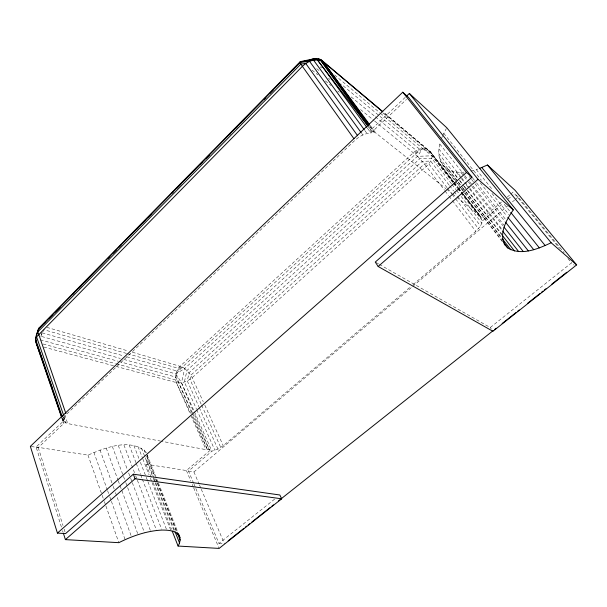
<?xml version="1.0" encoding="UTF-8"?>
<svg xmlns="http://www.w3.org/2000/svg" width="607" height="607" viewBox="0 0 607 607"><rect width="100%" height="100%" fill="white"/><g stroke="black" fill="none" stroke-linecap="round" stroke-linejoin="round"><path stroke-width="0.46" stroke-dasharray="3.04 2.28" d="M460.63 187.988L442.602 164.793C437.859 158.321 438.064 149.595 440.325 142.228M31.23 446.509L38.241 447.602L63.91 423.329L62.984 421.47L63.075 419.285L64.167 416.91L66.209 414.513M453.604 181.759L430.469 151.955C426.137 146.621 417.927 148.305 413.481 152.6L180.211 366.112C175.947 370.27 174.209 376.985 176.417 382.585L190.431 414.399M151.135 477.406L145.953 464.196L147.615 457.807L147.258 454.916M380.452 113.289L422.662 148.533L417.502 156.31L184.733 368.495L181.47 382.698L193.375 411.432M413.033 284.63L475.812 231.35L480.592 226.024L482.542 220.865L503.157 203.315M41.944 331.892L40.927 336.293L120.224 358.411M126.506 353.433L43.81 329.692L40.927 336.293L40.904 333.471M441.403 138.73L442.404 136.4M442.738 135.627L446.342 128.532M191.455 412.441L178.762 382.896L175.825 373.92L182.411 367.023L415.34 154.224L422.662 148.533L431.714 153.624L453.566 181.971M66.899 413.86L355.034 140.24C359.427 136.264 364.944 133.259 370.968 132.994L406.493 99.396M61.413 527.028L36.094 447.01L63.219 421.319L67.726 423.58L160.506 441.077M405.241 97.355L369.595 131.12L371.977 131.332L375.816 133.001L445.887 188.648M145.953 464.196L186.417 470.531L211.145 449.453L205.97 449.65L161.432 441.251M501.443 202.032L481.268 219.218L480.683 216.555L461.631 192.055M507.202 197.116L510.085 194.665M510.806 194.05L514.41 190.977M193.648 483.278L188.511 471.078L211.911 451.168L217.936 449.089L223.247 445.69L410.15 287.081M508.135 199.081L513.112 194.847M188.511 471.078L193.929 471.927L412.047 286.99M412.768 286.375L507.376 206.16M512.437 201.873L514.599 200.037M515.32 199.422L518.211 196.972L564.153 252.77M195.849 488.514L218.983 543.417L274.713 499.068M379.367 264.402L490.251 327.545L571.491 262.892L574.207 265.229M123.874 359.427L175.825 373.92L184.733 368.495L190.924 375.118L203.254 401.72M36.094 447.01L87.985 455.129C104.821 447.852 130.657 437.412 146.105 452.298L158.048 482.163M470.911 171.113L477.891 169.034M116.036 366.408L176.417 382.585C182.108 383.662 187.95 381.196 192.282 377.584L426.334 166.364C429.984 162.995 434.582 156.591 430.469 151.955L383.449 112.416M442.602 164.793C447.632 171.166 456.365 172.934 464.082 172.13M374.527 120.922L417.502 156.31L432.161 155.802L453.163 182.366M218.983 543.417L222.632 543.652M43.765 347.045L115.118 366.165M43.105 344.01L115.3 363.578M116.218 363.828L175.62 379.929L178.762 382.896L192.442 412.889M40.328 339.852L117.917 361.173M118.828 361.423L175.423 376.977L178.762 382.896M42.111 332.833L123.115 355.763M126.757 356.787L176.812 370.96L182.411 367.023L184.733 368.495M127.409 353.691L178.306 368.297L182.411 367.023L132.114 352.136M46.807 327.348L128.479 351.081M376.082 262.528L378.548 263.931M422.662 148.533L432.161 155.802L452.959 182.661M446.631 189.232L451.79 193.33M452.526 193.921L456.214 196.85M456.957 197.434L480.683 216.555M312.059 70.116L317.939 74.896M325.284 80.875L331.164 85.655M337.78 91.035L339.252 92.234M360.566 109.564L373.798 120.323M316.725 68.637L320.39 71.649M328.448 78.265L329.912 79.471M351.157 96.923L374.595 116.18M375.323 116.787L416.349 150.483L415.34 154.224L419.475 149.094L340.633 83.736M320.192 66.785L321.649 67.999M334.609 75.002L379.724 112.682M382.873 112.902L431.714 153.624L428.352 150.012L383.449 112.227M518.211 196.972L514.531 193.633L559.502 248.309M417.502 156.31L424.407 163.928L444.536 190.264M567.894 258.514L571.491 262.892M476.313 169.626L492.96 190.302M504.265 204.331L510.206 211.722M443.74 133.29L481.389 180.226M491.981 193.428L509.038 214.696M480.304 182.866L506.708 215.91M472.587 177.919L476.116 182.35M476.7 183.094L506.708 220.796M469.226 176.447L470.986 178.663M471.571 179.399L474.492 183.079M475.084 183.822L504.918 221.411M439.787 143.98L464.294 174.983M464.879 175.727L468.961 180.894M469.545 181.63L472.458 185.317M473.043 186.061L504.546 225.925M453.748 183.102L457.246 187.525M457.83 188.269L460.751 191.956M461.335 192.692L481.169 217.776L461.616 192.411M460.796 172.335L463.718 176.038M464.302 176.774L467.807 181.22M468.392 181.956L471.313 185.659M471.897 186.395L502.839 225.622M438.914 148.95L461.115 177.206M461.699 177.95L469.287 187.616M469.871 188.36L503.173 230.736M456.221 172.039L460.888 177.98M461.472 178.724L465.554 183.929M466.138 184.672L469.059 188.39M469.636 189.126L502.308 230.743M438.77 153.579L457.337 177.312M459.658 180.279L463.718 185.469M464.294 186.212L467.2 189.923M467.777 190.659L502.581 235.159M452.056 171.128L457.306 177.843M459.636 180.825L463.141 185.302M463.718 186.053L466.639 189.779M467.223 190.53L501.64 234.552M439.354 157.797L457.974 181.683M458.558 182.426L462.048 186.903M462.633 187.654L465.539 191.38M466.123 192.131L502.778 239.143M448.353 169.603L457.61 181.485M458.194 182.229L461.661 186.683M462.238 187.419L465.137 191.137M465.713 191.873L501.587 237.898M440.644 161.553L456.851 182.381M457.359 183.139L460.903 187.586M461.419 188.36L464.378 192.055M464.901 192.829L503.734 242.633M461.214 188.731L502.513 241.852M454.135 182.404L458.217 187.677M458.748 188.337L461.092 191.38M430.469 151.955L453.695 181.903M454.271 182.654L457.754 187.146M458.338 187.889L461.244 191.637M461.821 192.381L479.818 215.591M453.535 183.405L457.003 187.882M457.579 188.633L460.47 192.358M461.047 193.109L482.542 220.865M451.403 183.739L431.789 158.344L419.839 158.738L187.024 370.422L184.369 382.008L196.357 408.822M451.98 184.49L456.016 189.718M456.593 190.461L458.9 193.451M461.206 196.44L481.973 223.33M454.142 182.715L457.587 187.191M458.164 187.935L461.039 191.668M449.005 184.96L430.636 161.075L422.191 161.333L189.134 372.683L187.267 380.87L198.914 406.773M449.582 185.712L453.604 190.939M454.173 191.683L457.048 195.416M457.617 196.16L480.592 226.024M447.056 187.7L428.77 163.807L424.407 163.928L190.924 375.118L189.961 379.36L201.274 404.376M447.632 188.443L451.631 193.671M452.2 194.415L455.06 198.148M455.629 198.891L478.491 228.756M368.563 126.855L371.977 131.332L368.669 126.749M445.106 191.015L448.512 195.492M449.081 196.243L451.927 199.976M452.496 200.72L475.812 231.35M369.58 125.93L374.071 131.962L369.671 125.869M370.24 125.437L375.816 133.001M367.364 128.085L370.968 132.994M364.769 130.444L367 133.502M361.711 133.426L362.827 134.959M490.251 327.545L491.321 329.04M175.825 373.92L181.47 382.698L194.028 410.939M176.417 382.585L190.583 413.223M192.161 416.622L207.511 449.81L191.827 413.314M192.829 413.746L209.248 449.741L193.739 412.305M204.825 405.173L223.247 445.69M201.661 405.241L220.781 447.503M199.301 407.638L217.936 449.089M196.744 409.687L214.916 450.333M194.407 411.796L211.911 451.168M190.81 415.256L205.97 449.65M193.929 471.927L199.073 484.045M199.445 484.91L200.917 488.369M201.281 489.234L224.453 543.773M194.012 484.151L195.484 487.641M186.417 470.531L190.773 480.911M192.229 484.378L193.314 486.973M193.679 487.838L219.112 548.409M158.397 483.035L177.889 532.256M147.615 457.807L154.535 475.327M155.923 478.824L157.304 482.33M157.653 483.202L177.047 532.248M144.162 450.007L146.249 455.273M146.59 456.153L154.216 475.448M155.604 478.953L156.985 482.459M157.334 483.339L176.743 532.453M147.167 460.925L153.708 477.512M154.049 478.384L155.43 481.875M155.771 482.747L174.702 530.768M141.454 448.103L144.921 456.919M145.27 457.799L152.903 477.185M153.252 478.066L174.414 531.823M153.207 482.686L171.515 529.334M138.017 446.615L142.478 458.012M142.82 458.892L148.996 474.666M150.369 478.172L151.742 481.677M152.084 482.557L170.962 530.761M133.897 445.599L139.041 458.809M140.407 462.337L145.892 476.427M146.234 477.314L147.6 480.835M147.941 481.715L166.788 530.169M129.177 445.06L135.938 462.587M136.279 463.467L140.331 473.984M140.672 474.856L142.023 478.362M142.357 479.242L161.621 529.198M123.949 445.03L135.376 474.985M135.71 475.865L137.061 479.386M137.394 480.266L156.56 530.48M118.297 445.515L127.311 469.416M128.654 472.959L130.323 477.39M130.657 478.27L131.992 481.814M132.326 482.702L150.703 531.391M112.341 446.509L123.168 475.569M123.494 476.449L125.459 481.73M125.793 482.611L144.496 532.794M106.195 448.004L117.91 479.841M118.228 480.721L138.07 534.668M100.003 449.962L112.887 485.479M113.206 486.366L114.177 489.03M115.459 492.581L131.56 536.967M93.888 452.359L107.272 489.773M107.591 490.661L109.503 496.002M109.821 496.898L111.089 500.464M111.407 501.352L125.11 539.653M87.985 455.129L101.839 494.432M102.158 495.327L104.047 500.684M104.366 501.579L105.626 505.153M105.937 506.048L118.851 542.673M63.697 416.88L65.882 423.071L63.856 416.827M62.779 417.844L64.357 422.313L62.855 417.828M64.661 414.702L67.726 423.58M61.997 417.745L63.91 423.329M61.755 417.889L62.984 421.47M38.241 447.602L63.007 525.548M64.145 529.129L65.002 531.815M62.551 530.624L63.12 532.422"/><path stroke-width="0.91" d="M479.469 168.45L487.436 164.99L515.131 190.363L576.65 264.895L492.922 331.285L378.169 266.496L375.263 262.065L472.018 177.221L408.549 97.461L402.76 92.211L30.35 446.373L57.43 533.09L65.571 533.606L133.328 474.196L279.842 494.986L281.671 498.802L219.112 548.409L178.071 546.057C180.537 542.241 180.848 537.354 178.261 533.5M36.094 339.799L35.631 341.635L61.451 416.986M38.666 329.73L39.129 327.894L300.207 61.656C307.749 61.808 316.505 57.179 323.41 61.922L382.729 111.802M406.614 96.058L409.353 93.463L446.775 127.743L513.279 209.916C506.117 220.182 496.503 237.269 507.809 247.975C521.421 256.146 538.151 248.817 551.141 242.762L576.65 264.895M353.934 138.7L302.377 66.33L300.89 64.054L300.207 61.656L314.957 58.591L320.671 60.359L321.164 59.82L382.729 111.62M44.174 323.501L45.502 322.15M49.486 318.091L52.801 314.707M55.457 312.006L60.108 307.263M72.719 294.41L74.039 293.06M78.69 288.325L81.346 285.616M84.661 282.232L88.645 278.173M107.894 258.559L109.882 256.526M113.198 253.142L116.521 249.758M119.177 247.057L121.165 245.023M136.431 229.469L138.426 227.435M142.402 223.376L145.058 220.667M148.381 217.291L151.697 213.907M171.606 193.61L173.602 191.577M176.918 188.2L180.901 184.141M200.151 164.52L202.139 162.486M206.122 158.427L209.438 155.051M229.347 134.754L230.675 133.396M235.326 128.661L237.314 126.635M240.638 123.251L243.953 119.867M263.863 99.571L265.858 97.545M269.834 93.486L273.158 90.102M293.067 69.805L294.395 68.454M299.039 63.712L301.034 61.686M57.43 533.09L466.495 172.471L472.018 177.221M63.409 533.325L65.397 539.623L135.065 478.779L281.671 498.802M378.169 266.496L478.013 179.308L513.279 209.916M228.164 540.829L243.756 528.462M245.243 527.278L246.73 526.102M248.21 524.926L249.697 523.75M251.92 521.982L270.487 507.262M271.966 506.079L273.454 504.903M278.651 500.783L493.218 330.595M494.705 329.419L496.192 328.235M502.126 323.523L516.238 312.339M517.718 311.163L519.205 309.98M527.369 303.508L539.995 293.492M541.474 292.316L542.962 291.14M544.449 289.956L545.936 288.78M551.869 284.068L566.718 272.293M40.282 327.226L39.129 327.894C37.3 332.575 33.969 338.714 36.587 343.653M306.998 61.034C312.157 58.925 319.343 56.572 323.41 61.922L369.124 123.927M311.421 59.721L314.957 58.591L317.279 59.721L367.994 126.104M301.937 61.58L317.279 59.721L366.81 127.326M65.397 539.623L118.851 542.673C132.28 535.943 146.848 530.844 161.955 530.07C168.336 530.078 177.426 530.404 179.976 537.529M369.018 125.179L320.671 60.359L318.28 58.689L319.73 59.911M487.436 164.99L551.141 242.762M481.844 167.57L545.185 245.585M510.806 212.458L539.35 247.906M409.353 93.463L478.013 179.308M507.884 217.374L533.705 249.682M402.76 92.211L466.495 172.471M505.502 222.147L528.325 250.896M504.007 227.101L523.28 251.526M502.892 231.487L518.636 251.556M502.224 235.296L514.47 250.972M502.164 238.642L510.844 249.773M503.749 242.762L507.809 247.975M504.258 244.09L505.426 245.585M364.215 129.678L313.485 60.047L309.555 61.33L300.154 62.46L38.112 329.578L35.623 339.328L62.157 416.614M323.41 61.922L369.117 125.11M320.671 60.359L368.115 125.99M361.157 132.66L309.555 61.33L305.761 63.477L302.377 66.33L36.587 336.893L63.56 415.127M357.637 135.725L305.761 63.477L300.89 64.054L37.877 331.832L65.905 413.625M177.047 532.248L180.158 540.131M175.044 531.641L179.52 542.992M172.206 531.095L178.071 546.057M133.328 474.196L135.065 478.779M44.167 365.103L36.906 344.548L61.686 416.85M49.213 379.405L52.05 387.448"/></g></svg>
